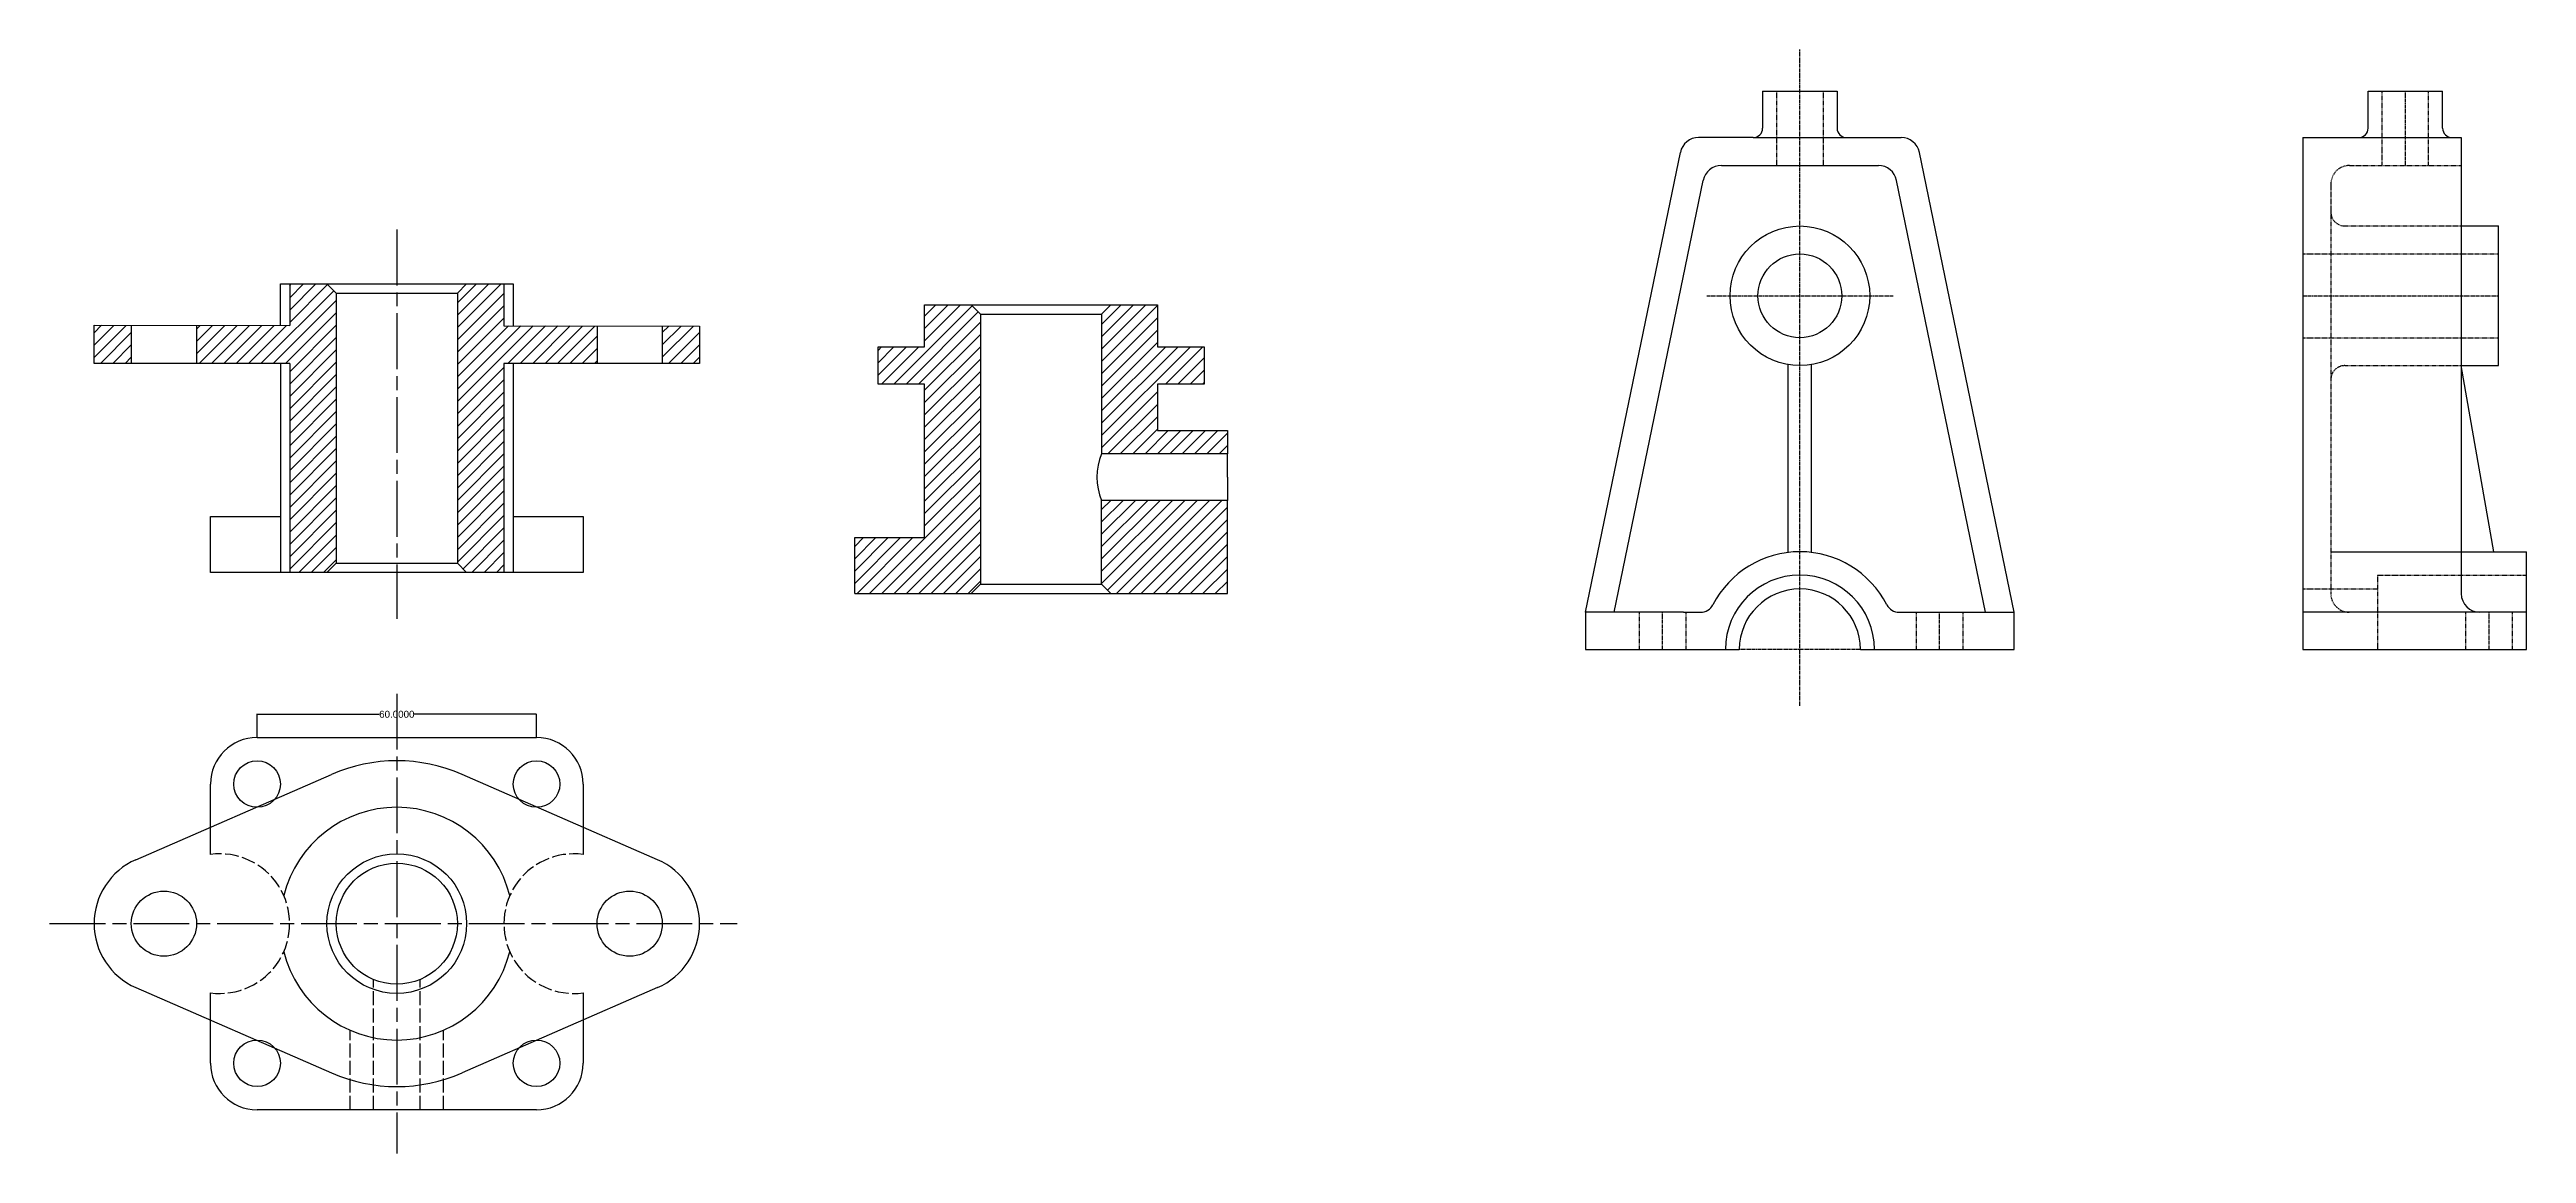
# Model space of a CAD drawing. Header units: inches. Extents: x 37 to 1084, y 55 to 301.
# Drawn here: x 37 to 569, y 64 to 301 of the extents above; entities that cross this region are included whole.
import ezdxf

# ---------------------------------------------------------------- set-up
doc = ezdxf.new("R2010")
doc.units = ezdxf.units.IN
doc.header["$MEASUREMENT"] = 0
for name, pattern in [('AM_ISO02W050x2', [3.75, 3, -0.75]), ('AM_ISO08W050', [18, 12, -1.5, 3, -1.5]), ('CENTER2', [1.125, 0.75, -0.125, 0.125, -0.125]), ('HIDDEN2', [0.1875, 0.125, -0.0625])]:
    doc.linetypes.add(name, pattern=pattern)
doc.styles.get("Standard").update_dxf_attribs({"font": 'arial.ttf'})
doc.dimstyles.new('AM_ANSI', dxfattribs={"dimtxt": 0.12, "dimasz": 0.12, "dimexe": 0.1, "dimexo": 0.05, "dimgap": 0.06, "dimtad": 0, "dimtih": 1, "dimtoh": 1, "dimdec": 4, "dimzin": 7, "dimdsep": 46, "dimtxsty": 'Standard', "dimcen": 0, "dimclrd": 256, "dimclre": 256, "dimclrt": 2, "dimadec": 0, "dimazin": 2, "dimtp": 0.1, "dimtm": 0.1, "dimtfac": 0.71, "dimtdec": 4, "dimtofl": 0, "dimtmove": 0, "dimatfit": 3, "dimfxl": 1, "dimtolj": 1, "dimtzin": 7, "dimlwd": -1, "dimlwe": -1, "dimarcsym": 1})

# ---------------------------------------------------------------- blocks, each defined once
blk = doc.blocks.new('*D6')
at = {"linetype": 'ByBlock', "transparency": 16777216}
for p, q in [((81.43, 153.56), (81.43, 158.59)), ((81.55, 158.49), (107.67, 158.49)), ((141.31, 158.49), (115.19, 158.49)), ((141.43, 153.56), (141.43, 158.59))]:
    blk.add_line(p, q, dxfattribs=at)
at = {"transparency": 16777216}
for points in [[(81.55, 158.51), (81.55, 158.47), (81.43, 158.49)], [(141.31, 158.51), (141.31, 158.47), (141.43, 158.49)]]:
    blk.add_solid(points, dxfattribs=at)
at = {"layer": 'Defpoints', "color": 0, "transparency": 16777216}
for p in [(141.43, 158.49), (81.43, 153.51), (141.43, 153.51)]:
    blk.add_point(p, dxfattribs=at)
at = {"color": 2, "transparency": 16777216, "insert": (111.43, 158.49), "char_height": 1.5, "attachment_point": 5}
blk.add_mtext('\\A1;60.0000', dxfattribs=at)

msp = doc.modelspace()

# ---------------------------------------------------------------- hatches: boundary and pattern name
at = {"ltscale": 0.25}
h = msp.add_hatch(dxfattribs=at)
h.set_pattern_fill('ANSI31', color=3, scale=15)
h.set_pattern_definition([(45, (0, 146.3188), (-1.325825, 1.325825), [])])
h.paths.add_polyline_path([(134.42798, 233.88559), (134.42798, 188.97922), (126.42798, 188.97922), (124.42798, 190.97922), (124.42798, 248.97922), (126.42798, 250.97922), (134.42798, 250.97922), (134.42798, 241.94609), (154.42798, 241.91728), (154.42798, 233.88559)])
h.paths.add_polyline_path([(98.42798, 248.97922), (96.42798, 250.97922), (88.42798, 250.97922), (88.42798, 242.01235), (68.42798, 242.04115), (68.42798, 233.88559), (88.42798, 233.88559), (88.42798, 188.97922), (91.42798, 188.97922), (96.42798, 188.97922), (98.42798, 190.97922)])
h.paths.add_polyline_path([(176.42791, 241.88559), (168.42798, 241.89711), (168.42798, 233.88559), (176.42791, 233.88559)])
h.paths.add_polyline_path([(54.42798, 233.88559), (46.42804, 233.88559), (46.42804, 242.07284), (54.42798, 242.06132)])
h = msp.add_hatch()
h.set_pattern_fill('ANSI31', color=3, scale=15)
h.set_pattern_definition([(45, (-268.6492, 158.9884), (-1.325825, 1.325825), [])])
h.paths.add_polyline_path([(236.75233, 244.46121), (234.75233, 246.46121), (224.75233, 246.46121), (224.75233, 237.46121), (214.75233, 237.46121), (214.75233, 229.46121), (224.75233, 229.46121), (224.75233, 196.46121), (209.75233, 196.46121), (209.75233, 184.46121), (234.75233, 184.46121), (236.75233, 186.46121)])
h.paths.add_polyline_path([(274.75233, 229.46121), (284.75233, 229.46121), (284.75233, 237.46121), (274.75233, 237.46121), (274.75233, 246.46121), (264.75233, 246.46121), (262.75233, 244.46121), (262.75233, 214.46121), (274.75233, 214.46121), (279.75233, 214.46121), (289.75233, 214.46121), (289.75233, 219.46121), (274.75233, 219.46121)])
h.paths.add_polyline_path([(262.75233, 186.46121), (264.75233, 184.46121), (289.75233, 184.46121), (289.75233, 204.46121), (274.75233, 204.46121), (262.75233, 204.46121)])

# ---------------------------------------------------------------- linework, layer by layer
at = {"linetype": 'CENTER2'}
for p, q in [((412.67137, 160.34009), (412.67137, 301.33724)), ((542.67137, 276.41639), (542.67137, 292.41639)), ((392.67137, 248.41639), (432.67137, 248.41639)), ((520.67137, 248.41639), (562.67137, 248.41639)), ((383.17137, 172.41639), (383.17137, 180.41639)), ((442.67137, 172.41639), (442.67137, 180.41639)), ((560.67137, 172.41639), (560.67137, 180.41639)), ((425.67137, 172.41639), (399.67137, 172.41639))]:
    msp.add_line(p, q, dxfattribs=at)
for p, q in [((404.67137, 292.41639), (420.67137, 292.41639)), ((404.67137, 292.41639), (404.67137, 284.41639)), ((420.67137, 292.41639), (420.67137, 284.41639)), ((534.67137, 292.41639), (550.67137, 292.41639)), ((534.67137, 284.41639), (534.67137, 292.41639)), ((550.67137, 284.41639), (550.67137, 292.41639)), ((402.67137, 282.41639), (390.93173, 282.41639)), ((402.67137, 282.41639), (422.67137, 282.41639)), ((422.67137, 282.41639), (434.411, 282.41639)), ((520.67137, 282.41639), (520.67137, 172.41639)), ((520.67137, 282.41639), (554.67137, 282.41639)), ((554.67137, 282.41639), (554.67137, 184.41639)), ((366.67137, 180.41639), (387.01391, 279.223)), ((458.67137, 180.41639), (438.32883, 279.223)), ((372.79721, 180.41639), (391.90446, 273.223)), ((395.82228, 276.41639), (429.52045, 276.41639)), ((452.54553, 180.41639), (433.43828, 273.223)), ((554.67137, 263.41639), (562.67137, 263.41639)), ((554.67137, 263.41639), (562.67137, 263.41639)), ((562.67137, 233.41639), (562.67137, 263.41639)), ((86.42798, 241.97922), (86.42798, 250.97922)), ((86.42798, 250.97922), (136.42798, 250.97922)), ((88.42798, 250.97922), (88.42798, 242.01235)), ((98.42798, 248.97922), (96.42798, 250.97922)), ((124.42798, 248.97922), (126.42798, 250.97922)), ((134.42798, 250.97922), (134.42798, 241.94609)), ((136.42798, 250.97922), (136.42798, 241.94321)), ((98.42798, 248.97922), (98.42798, 190.97922)), ((98.42798, 248.97922), (124.42798, 248.97922)), ((124.42798, 248.97922), (124.42798, 190.97922)), ((224.75233, 237.46121), (224.75233, 246.46121)), ((224.75233, 246.46121), (274.75233, 246.46121)), ((234.75233, 246.46121), (236.75233, 244.46121)), ((264.75233, 246.46121), (262.75233, 244.46121)), ((274.75233, 246.46121), (274.75233, 237.46121)), ((46.42804, 242.07284), (88.42798, 242.01235)), ((46.42804, 233.88559), (46.42804, 242.07284)), ((54.42798, 242.06132), (54.42798, 233.97922)), ((68.42798, 242.04115), (68.42798, 233.97922)), ((134.42798, 241.94609), (176.42791, 241.88559)), ((136.42798, 241.97922), (136.42798, 241.94321)), ((154.42798, 241.91728), (154.42798, 233.97922)), ((168.42798, 241.89711), (168.42798, 233.97922)), ((176.42791, 241.88559), (176.42791, 233.88559)), ((236.75233, 244.46121), (236.75233, 186.46121)), ((236.75233, 244.46121), (262.75233, 244.46121)), ((262.75233, 244.46121), (262.75233, 214.46121)), ((214.75233, 229.46121), (214.75233, 237.46121)), ((214.75233, 237.46121), (224.75233, 237.46121)), ((274.75233, 237.46121), (284.75233, 237.46121)), ((284.75233, 237.46121), (284.75233, 229.46121)), ((88.42798, 233.88559), (46.42804, 233.88559)), ((86.42798, 233.88559), (86.42798, 200.97922)), ((88.42798, 233.88559), (88.42798, 188.97922)), ((176.42791, 233.88559), (134.42798, 233.88559)), ((134.42798, 233.88559), (134.42798, 188.97922)), ((136.42798, 233.88559), (136.42798, 200.97922)), ((224.75233, 229.46121), (214.75233, 229.46121)), ((224.75233, 196.46121), (224.75233, 229.46121)), ((284.75233, 229.46121), (274.75233, 229.46121)), ((274.75233, 229.46121), (274.75233, 219.46121)), ((410.17137, 193.26705), (410.17137, 233.62619)), ((415.17137, 193.26705), (415.17137, 233.62619)), ((561.67137, 193.41639), (554.67137, 233.41639)), ((554.67137, 233.41639), (562.67137, 233.41639)), ((554.67137, 233.41639), (562.67137, 233.41639)), ((274.75233, 219.46121), (289.75233, 219.46121)), ((289.75233, 219.46121), (289.75233, 214.46121)), ((274.75233, 214.46121), (262.75233, 214.46121)), ((279.75233, 214.46121), (274.75233, 214.46121)), ((289.75233, 214.46121), (279.75233, 214.46121)), ((289.75233, 209.46121), (289.75233, 214.46121)), ((289.75233, 209.46121), (289.75233, 204.46121)), ((289.75233, 204.46121), (262.75233, 204.46121)), ((262.75233, 186.46121), (262.75233, 204.46121)), ((289.75233, 184.46121), (289.75233, 204.46121)), ((71.42798, 188.97922), (71.42798, 200.97922)), ((71.42798, 200.97922), (86.42798, 200.97922)), ((86.42798, 200.97922), (86.42798, 188.97922)), ((136.42798, 200.97922), (151.42798, 200.97922)), ((136.42798, 200.97922), (136.42798, 188.97922)), ((151.42798, 200.97922), (151.42798, 188.97922)), ((209.75233, 184.46121), (209.75233, 196.46121)), ((209.75233, 196.46121), (224.75233, 196.46121)), ((526.67137, 193.41639), (568.67137, 193.41639)), ((568.67137, 172.41639), (568.67137, 193.41639)), ((91.42798, 188.97922), (71.42798, 188.97922)), ((151.42798, 188.97922), (91.42798, 188.97922)), ((98.42798, 190.97922), (96.42798, 188.97922)), ((98.42798, 190.97922), (124.42798, 190.97922)), ((124.42798, 190.97922), (126.42798, 188.97922)), ((234.75233, 184.46121), (236.75233, 186.46121)), ((236.75233, 186.46121), (262.75233, 186.46121)), ((264.75233, 184.46121), (262.75233, 186.46121)), ((209.75233, 184.46121), (289.75233, 184.46121)), ((387.67137, 180.41639), (366.67137, 180.41639)), ((366.67137, 180.41639), (366.67137, 172.41639)), ((387.67137, 180.41639), (391.34064, 180.41639)), ((434.0021, 180.41639), (437.67137, 180.41639)), ((437.67137, 180.41639), (458.67137, 180.41639)), ((458.67137, 172.41639), (458.67137, 180.41639)), ((568.67137, 180.41639), (520.67137, 180.41639)), ((366.67137, 172.41639), (399.67137, 172.41639)), ((425.67137, 172.41639), (458.67137, 172.41639)), ((520.67137, 172.41639), (568.67137, 172.41639)), ((81.42798, 153.50594), (141.42798, 153.50594)), ((55.42798, 127.25367), (97.42798, 145.58397)), ((167.42798, 127.25367), (125.42798, 145.58397)), ((71.42798, 128.37201), (71.42798, 143.50594)), ((151.42798, 143.50594), (151.42798, 128.37201)), ((55.42798, 99.75821), (97.42798, 81.42791)), ((71.42798, 83.50594), (71.42798, 98.63987)), ((167.42798, 99.75821), (125.42798, 81.42791)), ((151.42798, 98.63987), (151.42798, 83.50594)), ((141.42798, 73.50594), (81.42798, 73.50594))]:
    msp.add_line(p, q)
at = {"linetype": 'HIDDEN2'}
for p, q in [((407.67137, 292.41639), (407.67137, 276.41639)), ((417.67137, 292.41639), (417.67137, 276.41639)), ((537.67137, 276.41639), (537.67137, 292.41639)), ((547.67137, 276.41639), (547.67137, 292.41639)), ((526.67137, 272.41639), (526.67137, 184.41639)), ((530.67137, 276.41639), (554.67137, 276.41639)), ((529.67137, 263.41639), (562.67137, 263.41639)), ((520.67137, 257.41639), (562.67137, 257.41639)), ((520.67137, 239.41639), (562.67137, 239.41639)), ((529.67137, 233.41639), (562.67137, 233.41639)), ((536.67137, 188.41639), (568.67137, 188.41639)), ((536.67137, 188.41639), (536.67137, 172.41639)), ((520.67137, 185.41639), (536.67137, 185.41639)), ((378.17137, 180.41639), (378.17137, 172.41639)), ((388.17137, 180.41639), (388.17137, 172.41639)), ((437.67137, 180.41639), (437.67137, 172.41639)), ((447.67137, 180.41639), (447.67137, 172.41639)), ((555.67137, 172.41639), (555.67137, 180.41639)), ((565.67137, 172.41639), (565.67137, 180.41639))]:
    msp.add_line(p, q, dxfattribs=at)
at = {"color": 1, "linetype": 'AM_ISO08W050'}
msp.add_line((111.42798, 262.65666), (111.42798, 179.03771), dxfattribs=at)
at = {"linetype": 'AM_ISO08W050'}
for p, q in [((111.42798, 162.92107), (111.42798, 64.12033)), ((36.87087, 113.50594), (184.48027, 113.50594))]:
    msp.add_line(p, q, dxfattribs=at)
at = {"linetype": 'AM_ISO02W050x2'}
for p, q in [((106.42798, 73.50594), (106.42798, 101.50594)), ((116.42798, 73.50594), (116.42798, 101.50594)), ((101.42798, 73.50594), (101.42798, 90.59306)), ((121.42798, 73.50594), (121.42798, 90.59306))]:
    msp.add_line(p, q, dxfattribs=at)
for centre, radius in [((412.67137, 248.41639), 15), ((412.67137, 248.41639), 9), ((81.42798, 143.50594), 5), ((141.42798, 143.50594), 5), ((111.42798, 113.50594), 15), ((111.42798, 113.50594), 13), ((61.42798, 113.50594), 7), ((161.42798, 113.50594), 7), ((81.42798, 83.50594), 5), ((141.42798, 83.50594), 5)]:
    msp.add_circle(centre, radius)
for centre, radius, start, end in [((390.93173, 278.41639), 4, 90, 168.366366), ((402.67137, 284.41639), 2, 270, 0), ((422.67137, 284.41639), 2, 180, 270), ((434.411, 278.41639), 4, 11.633634, 90), ((532.67137, 284.41639), 2, 270, 0), ((552.67137, 284.41639), 2, 180, 270), ((395.82228, 272.41639), 4, 90, 168.366366), ((429.52045, 272.41639), 4, 11.633634, 90), ((274.75233, 209.46121), 13, 157.3801351, 202.6198649), ((412.67137, 172.41639), 21, 27.2796127, 152.7203873), ((412.67137, 172.41639), 16, 0, 180), ((391.34064, 183.41639), 3, 270, 332.7203873), ((412.67137, 172.41639), 13, 0, 180), ((434.0021, 183.41639), 3, 207.2796127, 270), ((558.67137, 184.41639), 4, 180, 270), ((81.42798, 143.50594), 10, 90, 180), ((141.42798, 143.50594), 10, 0, 90), ((111.42798, 113.50594), 35, 66.4218215, 113.5781785), ((111.42798, 113.50594), 25, 13.9452833, 166.0547167), ((61.42798, 113.50594), 15, 113.5781785, 246.4218215), ((161.42798, 113.50594), 15, 293.5781785, 66.4218215), ((111.42798, 113.50594), 25, 193.9452833, 346.0547167), ((81.42798, 83.50594), 10, 180, 270), ((111.42798, 113.50594), 35, 246.4218215, 293.5781785), ((141.42798, 83.50594), 10, 270, 0)]:
    msp.add_arc(centre, radius, start, end)
at = {"linetype": 'HIDDEN2'}
for centre, radius, start, end in [((530.67137, 272.41639), 4, 90, 180), ((529.67137, 266.41639), 3, 180, 270), ((529.67137, 230.41639), 3, 90, 180), ((530.67137, 184.41639), 4, 180, 270)]:
    msp.add_arc(centre, radius, start, end, dxfattribs=at)
at = {"linetype": 'AM_ISO02W050x2'}
for centre, start, end in [((73.42798, 113.50594), 262.3377443, 97.6622557), ((149.42798, 113.50594), 82.3377443, 277.6622557)]:
    msp.add_arc(centre, 15, start, end, dxfattribs=at)

# ---------------------------------------------------------------- dimensions: what is measured, and where the dimension line sits
at = {"color": 3}
dim = msp.add_linear_dim(base=(141.42798, 158.49426), p1=(81.42798, 153.50594), p2=(141.42798, 153.50594), dimstyle='AM_ANSI', override={"dimtxt": 1.5}, dxfattribs=at)
dim.commit()
dim.dimension.update_dxf_attribs({"geometry": '*D6', "text_midpoint": (111.42798, 158.49426)})

doc.saveas('drawing.dxf')
